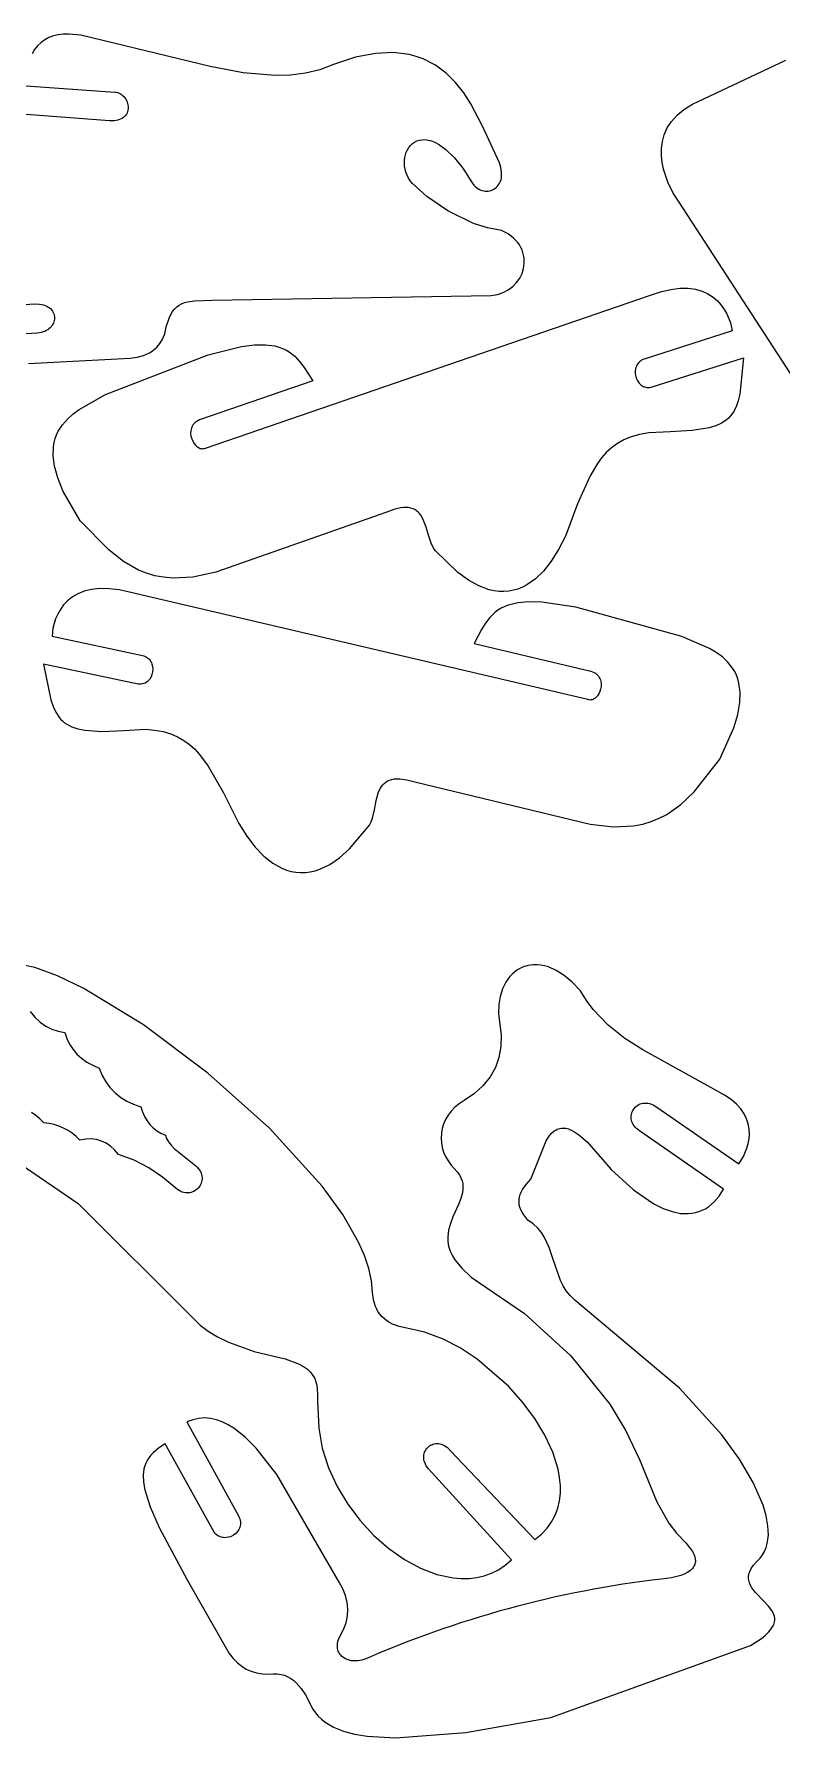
# Model space of a CAD drawing. Extents: x 5 to 541, y 7 to 207.
# Drawn here: x 128.4 to 214.2, y 11 to 206.5 of the extents above; entities that cross this region are included whole.
import ezdxf

# ---------------------------------------------------------------- set-up
doc = ezdxf.new("R2010")
doc.units = 0
doc.layers.add('DEFAULT', color=7, linetype='CONTINUOUS')

msp = doc.modelspace()

# ---------------------------------------------------------------- linework, layer by layer
at = {"layer": 'DEFAULT', "color": 0}
for points in [[(127.78419, 168.740702), (139.436087, 169.346492), (140.251066, 169.460961), (140.993308, 169.672243), (141.657026, 169.980033), (141.95763, 170.170023), (142.236433, 170.384025), (142.49271, 170.622001), (142.72574, 170.883913), (142.934798, 171.169723), (143.119161, 171.479392), (143.278106, 171.812883), (143.410909, 172.170157), (143.595196, 172.955902), (143.92713, 173.956689), (144.115121, 174.360927), (144.320384, 174.707198), (144.544861, 175.000105), (144.790493, 175.244249), (145.059223, 175.444233), (145.352993, 175.60466), (145.673744, 175.730132), (146.023419, 175.825251), (146.817307, 175.942839), (148.837615, 176.016285), (180.870013, 176.553812), (181.586019, 176.666701), (182.240591, 176.882143), (182.828544, 177.188263), (183.344693, 177.573184), (183.783852, 178.025032), (184.140835, 178.531929), (184.410457, 179.081999), (184.587533, 179.663368), (184.666876, 180.264158), (184.643302, 180.872494), (184.5913, 181.17578), (184.511624, 181.476499), (184.403626, 181.773166), (184.266658, 182.064298), (184.100071, 182.348409), (183.903218, 182.624014), (183.416118, 183.143772), (182.800172, 183.611696), (182.050196, 184.015909), (180.437233, 184.316634), (178.853114, 184.824002), (175.905541, 186.258829), (173.475744, 187.920716), (171.831988, 189.409987), (171.586152, 189.709641), (171.379627, 190.025021), (171.211438, 190.352656), (171.080608, 190.689076), (170.986163, 191.030812), (170.927126, 191.374393), (170.902523, 191.71635), (170.911376, 192.053213), (170.952711, 192.381511), (171.025551, 192.697775), (171.128922, 192.998535), (171.261847, 193.28032), (171.42335, 193.539661), (171.612457, 193.773089), (171.82819, 193.977132), (172.069576, 194.148321), (172.335637, 194.283186), (172.625399, 194.378257), (172.937885, 194.430064), (173.272119, 194.435138), (173.627127, 194.390008), (174.001933, 194.291203), (174.39556, 194.135256), (174.807033, 193.918694), (175.679615, 193.289851), (176.611873, 192.376913), (177.596002, 191.152121), (178.624195, 189.587717), (178.891256, 189.216313), (179.037101, 189.061614), (179.189711, 188.927064), (179.348003, 188.812274), (179.510894, 188.716857), (179.677302, 188.640423), (179.846143, 188.582584), (180.016334, 188.54295), (180.186792, 188.521133), (180.356435, 188.516743), (180.524179, 188.529393), (180.688941, 188.558693), (180.849638, 188.604255), (181.005188, 188.665689), (181.154507, 188.742607), (181.296512, 188.83462), (181.43012, 188.941339), (181.554249, 189.062375), (181.667814, 189.19734), (181.769734, 189.345845), (181.858926, 189.5075), (181.934305, 189.681918), (181.99479, 189.868709), (182.039296, 190.067485), (182.066743, 190.277856), (182.06612, 190.731829), (181.984259, 191.227519), (181.812494, 191.761816), (179.860577, 195.97586), (178.52952, 198.541292), (177.714426, 199.797499), (176.776464, 200.982276), (175.698263, 202.055306), (174.462456, 202.976271), (173.051673, 203.704853), (172.275238, 203.984402), (171.448545, 204.200736), (169.635704, 204.423602), (167.595781, 204.333132), (165.311406, 203.889009), (162.765211, 203.050916), (161.197824, 202.452232), (159.554359, 202.057595), (157.84415, 201.846424), (156.076529, 201.798138), (152.406388, 202.107893), (148.61861, 202.822207), (133.784516, 206.432009), (132.426964, 206.546102), (131.797486, 206.52739), (131.203349, 206.455246), (130.64641, 206.327474), (130.128526, 206.141878), (129.651554, 205.896265), (129.217349, 205.588438), (128.827771, 205.216202), (128.484674, 204.777363), (128.189916, 204.269724)], [(215.199313, 167.5892), (202.4132, 187.260089), (201.748539, 188.28916), (201.122869, 189.571366), (200.639245, 191.033853), (200.482906, 191.809936), (200.400724, 192.603768), (200.405582, 193.406244), (200.510362, 194.208255), (200.727945, 195.000697), (201.071214, 195.774461), (201.553051, 196.520442), (202.186338, 197.229532), (202.983957, 197.892624), (203.95879, 198.500612), (214.667487, 203.558963)], [(127.506201, 200.622711), (137.694705, 199.885194), (137.863363, 199.863522), (138.024215, 199.824247), (138.176827, 199.768604), (138.320767, 199.697826), (138.455599, 199.613149), (138.58089, 199.515808), (138.696206, 199.407037), (138.801113, 199.288071), (138.977966, 199.024492), (139.107977, 198.73495), (139.187676, 198.429322), (139.207574, 198.273562), (139.213592, 198.117485), (139.205296, 197.962325), (139.182253, 197.809317), (139.144029, 197.659696), (139.090189, 197.514697), (139.020301, 197.375553), (138.933929, 197.2435), (138.830641, 197.119773), (138.710003, 197.005606), (138.571579, 196.902234), (138.414938, 196.810892), (138.239644, 196.732814), (138.045264, 196.669236), (137.831365, 196.621391), (137.597511, 196.590514), (137.068207, 196.584605), (126.512814, 197.398005)], [(118.723056, 174.973348), (128.496589, 175.591893), (129.035215, 175.568231), (129.497801, 175.475747), (129.701032, 175.40665), (129.885796, 175.32389), (130.052275, 175.228648), (130.200649, 175.122106), (130.3311, 175.005444), (130.443809, 174.879843), (130.538956, 174.746484), (130.616724, 174.606549), (130.677293, 174.461217), (130.720844, 174.31167), (130.747559, 174.159089), (130.757618, 174.004655), (130.751203, 173.849548), (130.728494, 173.69495), (130.689674, 173.542042), (130.634922, 173.392004), (130.564421, 173.246018), (130.47835, 173.105263), (130.376893, 172.970922), (130.260228, 172.844175), (130.128538, 172.726204), (129.982004, 172.618188), (129.820807, 172.521309), (129.645128, 172.436748), (129.455148, 172.365686), (129.251048, 172.309304), (128.801213, 172.245302), (122.828403, 171.880706)], [(126.104244, 77.403167), (133.48056, 72.365283), (146.736788, 59.135892), (147.48959, 58.396185), (148.402713, 57.703603), (149.476145, 57.058145), (150.709873, 56.459812), (153.658164, 55.404518), (157.247484, 54.537716), (158.752873, 53.981331), (159.320806, 53.671921), (159.780665, 53.344944), (160.143775, 53.002835), (160.421462, 52.648027), (160.62505, 52.282956), (160.765865, 51.910055), (160.855232, 51.531759), (160.904477, 51.150501), (160.9279, 50.388839), (160.926735, 49.644543), (160.991585, 48.937086), (161.074409, 46.587086), (161.49247, 44.277114), (162.21121, 42.034564), (163.19607, 39.886831), (164.412491, 37.861308), (165.825914, 35.98539), (167.401781, 34.28647), (169.105531, 32.791942), (170.902608, 31.529201), (172.758451, 30.525639), (174.638502, 29.808652), (176.508202, 29.405632), (177.428371, 29.330421), (178.332992, 29.343975), (179.217746, 29.449717), (180.078314, 29.651073), (180.910374, 29.951466), (181.709607, 30.354321), (182.471694, 30.863062), (183.192314, 31.481113), (183.192314, 31.481113), (173.686999, 41.907495), (173.419352, 42.274019), (173.319605, 42.457341), (173.241386, 42.639621), (173.183802, 42.820049), (173.14596, 42.997813), (173.12697, 43.172102), (173.125938, 43.342105), (173.141971, 43.507011), (173.174177, 43.666008), (173.221665, 43.818285), (173.28354, 43.963031), (173.358912, 44.099434), (173.446887, 44.226685), (173.546574, 44.343971), (173.657079, 44.450481), (173.777511, 44.545404), (173.906976, 44.627929), (174.044583, 44.697244), (174.189439, 44.752539), (174.340652, 44.793002), (174.497329, 44.817822), (174.658577, 44.826188), (174.823505, 44.817289), (174.99122, 44.790313), (175.16083, 44.744449), (175.331441, 44.678886), (175.502163, 44.592813), (175.672102, 44.485419), (175.840365, 44.355892), (176.168297, 44.027196), (185.869298, 33.825392), (186.633655, 34.438301), (187.275982, 35.106615), (187.800591, 35.825729), (188.211796, 36.591036), (188.513907, 37.39793), (188.711239, 38.241804), (188.808104, 39.118052), (188.808813, 40.022068), (188.717681, 40.949247), (188.539018, 41.89498), (187.936355, 43.823689), (187.035322, 45.771344), (185.870422, 47.701096), (184.476154, 49.576094), (182.887018, 51.35949), (179.262147, 54.504069), (177.295412, 55.791554), (175.271811, 56.840034), (173.225845, 57.612661), (171.192014, 58.072584), (170.321832, 58.253145), (169.559005, 58.527894), (169.21785, 58.700594), (168.903533, 58.896845), (168.616055, 59.116649), (168.355416, 59.360007), (168.121615, 59.626921), (167.914653, 59.917393), (167.73453, 60.231423), (167.581245, 60.569013), (167.355191, 61.314878), (167.236493, 62.154999), (167.127984, 63.504056), (166.820027, 64.919586), (166.324746, 66.39377), (165.654266, 67.918786), (163.836206, 71.090037), (161.462845, 74.370774), (155.438208, 81.010461), (148.356333, 87.337344), (140.993198, 92.850921), (134.12478, 97.05069), (131.118583, 98.501489), (128.527057, 99.436148), (127.417108, 99.690374)]]:
    msp.add_lwpolyline(points, dxfattribs=at)
for points in [[(198.425788, 169.260414), (198.264165, 169.193889), (198.117202, 169.114657), (197.984635, 169.023765), (197.866205, 168.922258), (197.761649, 168.811183), (197.670705, 168.691587), (197.593114, 168.564517), (197.528612, 168.431018), (197.476939, 168.292138), (197.437833, 168.148923), (197.396277, 167.853673), (197.401851, 167.553642), (197.452465, 167.257201), (197.546027, 166.972722), (197.680444, 166.708578), (197.853626, 166.473141), (197.9541, 166.368804), (198.063481, 166.274783), (198.181506, 166.192125), (198.307916, 166.121876), (198.442448, 166.065084), (198.584841, 166.022793), (198.734834, 165.996052), (198.892164, 165.985906), (199.056571, 165.993401), (199.227793, 166.019586), (209.806011, 169.393517), (209.383551, 165.240787), (209.20009, 164.468133), (208.964358, 163.789843), (208.665787, 163.199994), (208.489635, 162.936384), (208.293811, 162.692662), (208.076994, 162.468089), (207.837863, 162.261924), (207.287376, 161.901855), (206.631783, 161.606533), (205.860518, 161.370034), (203.928702, 161.04981), (201.407395, 160.893795), (198.939718, 160.780927), (197.887034, 160.591608), (196.942965, 160.320781), (196.098397, 159.973754), (195.344215, 159.555838), (194.671305, 159.072343), (194.070552, 158.528579), (193.532841, 157.929856), (193.049057, 157.281485), (192.206811, 155.857035), (190.768393, 152.645992), (189.377227, 148.936434), (188.596073, 147.393073), (187.761255, 146.060131), (186.87531, 144.939716), (185.940776, 144.033933), (184.960189, 143.344889), (184.453419, 143.082303), (183.936087, 142.874691), (183.408511, 142.722317), (182.871008, 142.625444), (182.323894, 142.584335), (181.767488, 142.599255), (181.202106, 142.670465), (180.628065, 142.79823), (179.455276, 143.224476), (178.251659, 143.880099), (177.01975, 144.767206), (174.481208, 147.244294), (174.352893, 147.408174), (174.236966, 147.590113), (174.036031, 148.000272), (173.714088, 148.950435), (173.415402, 149.968441), (173.039996, 150.927947), (172.792279, 151.346279), (172.64795, 151.533181), (172.487891, 151.702607), (172.310539, 151.852584), (172.114333, 151.981138), (171.89771, 152.086295), (171.659109, 152.16608), (171.396967, 152.218519), (171.109721, 152.241638), (170.795811, 152.233463), (170.453673, 152.192021), (169.678467, 152.001435), (168.771605, 151.654087), (149.271284, 144.790583), (146.63935, 144.246303), (144.324812, 144.125569), (143.267684, 144.215193), (142.267246, 144.400098), (141.315944, 144.676749), (140.406226, 145.041611), (138.681328, 146.021827), (137.032126, 147.312466), (133.719111, 150.711888), (131.731038, 154.155524), (131.130771, 155.630193), (130.76392, 156.954878), (130.60866, 158.140664), (130.643167, 159.19864), (130.724763, 159.683163), (130.845618, 160.139891), (131.003002, 160.570209), (131.194188, 160.975503), (131.667055, 161.716564), (132.242393, 162.374159), (132.898379, 162.959376), (133.61319, 163.4833), (136.624201, 165.187806), (148.384329, 169.758723), (152.20146, 170.69641), (153.700983, 170.881465), (154.968456, 170.897576), (156.034361, 170.759931), (156.501252, 170.638195), (156.929182, 170.483715), (157.321962, 170.29839), (157.683402, 170.084116), (158.327504, 169.576321), (158.891971, 168.975516), (159.407286, 168.296888), (160.412395, 166.76691), (147.407595, 162.272486), (147.225402, 162.18435), (147.06314, 162.085222), (146.92013, 161.976122), (146.795691, 161.858067), (146.689144, 161.732074), (146.599809, 161.599162), (146.527006, 161.460348), (146.470055, 161.316649), (146.428277, 161.169084), (146.400991, 161.01867), (146.387179, 160.713366), (146.423179, 160.40888), (146.503553, 160.113354), (146.622863, 159.834928), (146.775669, 159.581746), (146.956534, 159.361948), (147.055789, 159.267113), (147.160019, 159.183677), (147.268544, 159.112659), (147.380685, 159.055075), (147.495761, 159.011944), (147.613093, 158.984283), (147.732002, 158.97311), (147.851806, 158.979443), (147.971827, 159.004299), (148.091384, 159.048697), (199.025792, 176.561115), (200.298189, 176.987591), (201.458163, 177.256689), (202.510391, 177.382688), (203.459551, 177.379865), (204.310319, 177.262499), (205.067371, 177.04487), (205.735385, 176.741254), (206.319036, 176.365932), (206.823002, 175.933181), (207.251959, 175.45728), (207.610584, 174.952507), (207.903554, 174.433141), (208.311233, 173.407743), (208.51241, 172.495316), (198.425788, 169.260414)], [(140.843212, 135.263184), (141.010724, 135.213299), (141.164933, 135.149294), (141.305995, 135.072236), (141.434063, 134.983192), (141.549292, 134.883231), (141.651837, 134.773419), (141.741852, 134.654824), (141.819492, 134.528514), (141.884911, 134.395556), (141.938264, 134.257018), (142.009391, 133.967471), (142.034109, 133.668413), (142.013653, 133.368384), (141.949262, 133.075924), (141.842171, 132.799574), (141.693617, 132.547872), (141.604178, 132.433934), (141.504837, 132.32936), (141.395748, 132.235219), (141.277067, 132.152578), (141.148947, 132.082504), (141.011543, 132.026065), (140.865011, 131.984329), (140.709503, 131.958363), (140.545176, 131.949233), (140.372183, 131.958009), (129.507686, 134.247996), (130.346718, 130.159045), (130.607148, 129.408832), (130.910067, 128.757775), (131.266587, 128.201044), (131.468418, 127.956543), (131.687817, 127.733813), (131.926171, 127.532251), (132.184869, 127.351254), (132.768852, 127.048538), (133.450878, 126.820839), (134.242057, 126.663328), (136.196316, 126.53956), (138.720512, 126.638614), (141.187005, 126.775146), (142.25342, 126.692937), (143.219991, 126.518683), (144.095251, 126.258584), (144.887734, 125.918843), (145.605971, 125.505661), (146.258496, 125.025243), (146.853842, 124.483788), (147.400541, 123.8875), (148.382132, 122.555232), (150.137001, 119.505589), (151.895155, 115.955225), (152.827977, 114.49849), (153.792977, 113.256509), (154.787415, 112.231122), (155.808554, 111.424171), (156.853655, 110.837499), (157.384334, 110.627342), (157.919977, 110.472946), (158.460241, 110.37454), (159.004783, 110.332354), (159.553262, 110.346618), (160.105334, 110.417564), (160.660658, 110.54542), (161.218891, 110.730418), (162.342715, 111.272757), (163.474067, 112.046424), (164.610208, 113.053259), (166.885902, 115.7738), (166.997026, 115.949785), (167.094005, 116.142489), (167.252539, 116.570821), (167.477001, 117.548609), (167.671496, 118.591546), (167.948231, 119.584016), (168.152502, 120.025195), (168.27725, 120.225698), (168.419411, 120.410402), (168.580737, 120.577499), (168.762982, 120.725183), (168.9679, 120.851648), (169.197243, 120.955087), (169.452764, 121.033694), (169.736218, 121.085662), (170.049356, 121.109184), (170.393933, 121.102455), (171.184415, 120.991015), (172.121689, 120.736889), (192.214712, 115.874694), (194.88813, 115.598579), (197.203059, 115.711849), (198.245768, 115.907616), (199.222468, 116.192463), (200.14103, 116.563635), (201.009325, 117.018378), (202.626599, 118.167552), (204.137258, 119.617945), (207.09061, 123.334216), (208.721275, 126.960755), (209.16977, 128.488428), (209.401166, 129.843343), (209.436056, 131.038732), (209.295036, 132.087826), (209.164996, 132.561647), (208.9987, 133.003856), (208.798724, 133.416106), (208.567642, 133.800052), (208.022456, 134.489645), (207.383737, 135.085867), (206.672079, 135.601947), (205.908076, 136.051117), (202.740507, 137.443316), (190.579408, 140.805065), (186.687182, 141.353065), (185.176642, 141.38597), (183.914005, 141.274191), (182.867411, 141.029765), (182.415175, 140.86157), (182.005002, 140.664725), (181.63291, 140.440737), (181.294917, 140.191108), (180.705298, 139.620949), (180.204284, 138.966283), (179.760017, 138.239144), (178.914284, 136.615593), (192.306011, 133.455516), (192.496163, 133.38619), (192.667594, 133.30392), (192.820879, 133.20979), (192.956589, 133.104878), (193.0753, 132.990266), (193.177584, 132.867036), (193.264016, 132.736268), (193.33517, 132.599042), (193.391618, 132.456441), (193.433935, 132.309545), (193.47847, 132.007192), (193.473365, 131.70063), (193.423209, 131.398508), (193.332592, 131.109474), (193.206104, 130.842174), (193.048334, 130.605258), (192.959153, 130.500896), (192.863873, 130.407372), (192.763067, 130.325768), (192.657309, 130.257165), (192.547174, 130.202643), (192.433234, 130.163284), (192.316063, 130.140168), (192.196235, 130.134377), (192.074325, 130.146991), (191.950904, 130.179092), (139.510206, 142.466201), (138.201287, 142.762186), (137.020086, 142.912933), (135.96051, 142.932177), (135.016467, 142.833651), (134.181864, 142.631089), (133.45061, 142.338226), (132.816611, 141.968795), (132.273776, 141.53653), (131.816013, 141.055166), (131.437229, 140.538436), (131.131332, 140.000075), (130.892229, 139.453816), (130.590037, 138.39254), (130.481917, 137.464482), (140.843212, 135.263184)]]:
    msp.add_lwpolyline(points, close=True, dxfattribs=at)
msp.add_lwpolyline([(145.946883, 47.298187), (151.876689, 36.512994), (151.963813, 36.343467), (152.030247, 36.175791), (152.076937, 36.010501), (152.104826, 35.848126), (152.11486, 35.689201), (152.107984, 35.534257), (152.085141, 35.383827), (152.047278, 35.238443), (151.995338, 35.098636), (151.930266, 34.96494), (151.853008, 34.837887), (151.764507, 34.718008), (151.557558, 34.501906), (151.316977, 34.32089), (151.050321, 34.17922), (150.765149, 34.081154), (150.469018, 34.030951), (150.319205, 34.025128), (150.169487, 34.032867), (150.020808, 34.054702), (149.874113, 34.091163), (149.730346, 34.142784), (149.590453, 34.210096), (149.455378, 34.293632), (149.326066, 34.393924), (149.203462, 34.511504), (149.08851, 34.646905), (143.469889, 44.78341), (142.700855, 44.289192), (142.076662, 43.761518), (141.817448, 43.483078), (141.592725, 43.193806), (141.401918, 42.892881), (141.244457, 42.579479), (141.119766, 42.252779), (141.027274, 41.911956), (140.966406, 41.55619), (140.936591, 41.184658), (140.967822, 40.391005), (141.116383, 39.524416), (141.74715, 37.546115), (142.792212, 35.197119), (145.978492, 29.176486), (150.800607, 20.727097), (151.272606, 20.15165), (151.751225, 19.665935), (152.247169, 19.264822), (152.771142, 18.943183), (153.333846, 18.695889), (153.945987, 18.51781), (154.618268, 18.403818), (155.361393, 18.348784), (155.859933, 18.40411), (156.324176, 18.400348), (156.756243, 18.341471), (157.158252, 18.231451), (157.532323, 18.074262), (157.880573, 17.873876), (158.205123, 17.634266), (158.508091, 17.359405), (159.057759, 16.719821), (159.546529, 15.986906), (160.409184, 14.368216), (160.698048, 13.940687), (161.031252, 13.545785), (161.407998, 13.182807), (161.82749, 12.851052), (162.791527, 12.2784), (163.916991, 11.822208), (165.197508, 11.476858), (166.626708, 11.23673), (169.905662, 11.049666), (177.967371, 11.690971), (187.694288, 13.386506), (210.609392, 21.64909), (211.869861, 22.47303), (212.342211, 22.855591), (212.718352, 23.22034), (213.005067, 23.568623), (213.209143, 23.901784), (213.282311, 24.063114), (213.337363, 24.221169), (213.375148, 24.376116), (213.396513, 24.528124), (213.402307, 24.67736), (213.393377, 24.823994), (213.370572, 24.968192), (213.33474, 25.110124), (213.227387, 25.387859), (213.078102, 25.658546), (212.680878, 26.184154), (212.197346, 26.697711), (211.18847, 27.731723), (210.771683, 28.273704), (210.608949, 28.555647), (210.485701, 28.846686), (210.408723, 29.148166), (210.389707, 29.303242), (210.384802, 29.461433), (210.394857, 29.622906), (210.420721, 29.787831), (210.46324, 29.956375), (210.523264, 30.128706), (210.699218, 30.485404), (210.955367, 30.85927), (211.298495, 31.251649), (211.735388, 31.663887), (212.008038, 32.042187), (212.231775, 32.448397), (212.407866, 32.881217), (212.537573, 33.339349), (212.622162, 33.821493), (212.662897, 34.326349), (212.617861, 35.398997), (212.412583, 36.546898), (212.057177, 37.759656), (210.936443, 40.33815), (209.336586, 43.051306), (207.338529, 45.815948), (202.471514, 51.166995), (190.458796, 61.290306), (189.926641, 61.807433), (189.483156, 62.358153), (189.114954, 62.936882), (188.808648, 63.538036), (187.934635, 66.055205), (187.520936, 67.303137), (186.979978, 68.484399), (186.628309, 69.036068), (186.204663, 69.554315), (185.695655, 70.033557), (185.087895, 70.468208), (184.5999, 71.063145), (184.41514, 71.357278), (184.269378, 71.649694), (184.162245, 71.940772), (184.093372, 72.23089), (184.062388, 72.520427), (184.068924, 72.809763), (184.11261, 73.099277), (184.193078, 73.389348), (184.309957, 73.680354), (184.462877, 73.972676), (184.875365, 74.56278), (185.427585, 75.162692), (187.158912, 79.572414), (187.466236, 80.049761), (187.781956, 80.421408), (188.103946, 80.696116), (188.26663, 80.799855), (188.430085, 80.882644), (188.594045, 80.945578), (188.758247, 80.989752), (188.922423, 81.016261), (189.086309, 81.0262), (189.249639, 81.020664), (189.412148, 81.000748), (189.733639, 80.922155), (190.048659, 80.799182), (190.355084, 80.640587), (190.933655, 80.251572), (191.894213, 79.431515), (194.644222, 76.285902), (197.18695, 73.934467), (199.512441, 72.332988), (200.59061, 71.799663), (201.610736, 71.437244), (202.571574, 71.240204), (203.471879, 71.203015), (203.898942, 71.242638), (204.310406, 71.32015), (204.706114, 71.434861), (205.085911, 71.58608), (205.449642, 71.773116), (205.79715, 71.995278), (206.442877, 72.542217), (207.021847, 73.221369), (207.532817, 74.027206), (197.89521, 80.722117), (197.701996, 80.848387), (197.531693, 80.983717), (197.383657, 81.126934), (197.257245, 81.276864), (197.151813, 81.432333), (197.066718, 81.592167), (197.001316, 81.755192), (196.954964, 81.920234), (196.927019, 82.08612), (196.916837, 82.251674), (196.923775, 82.415724), (196.947189, 82.577094), (196.986435, 82.734613), (197.040871, 82.887104), (197.109853, 83.033395), (197.192738, 83.172312), (197.288882, 83.30268), (197.397641, 83.423325), (197.518372, 83.533075), (197.650433, 83.630753), (197.793178, 83.715188), (197.945966, 83.785204), (198.108152, 83.839629), (198.279093, 83.877287), (198.458146, 83.897005), (198.644667, 83.897609), (198.838013, 83.877925), (199.037541, 83.836779), (199.242606, 83.772997), (199.452565, 83.685405), (199.884594, 83.434096), (209.289509, 76.909895), (209.801818, 77.749461), (210.212505, 78.726736), (210.358662, 79.254801), (210.454119, 79.80264), (210.490446, 80.365366), (210.45921, 80.938097), (210.35198, 81.515946), (210.160325, 82.094029), (209.875814, 82.667462), (209.490015, 83.231359), (208.994497, 83.780837), (208.380828, 84.311011), (207.640577, 84.816995), (206.765313, 85.293906), (198.260251, 90.007581), (196.194109, 91.304327), (194.271693, 92.811948), (192.552842, 94.612219), (191.788453, 95.647652), (191.097394, 96.786912), (190.170116, 97.771739), (189.242163, 98.546187), (188.323657, 99.120593), (187.424719, 99.505295), (186.98575, 99.629738), (186.555468, 99.710632), (186.135138, 99.749269), (185.726025, 99.746941), (185.329395, 99.704941), (184.946512, 99.624561), (184.578641, 99.507093), (184.227048, 99.353829), (183.892998, 99.166062), (183.577755, 98.945084), (183.282584, 98.692187), (183.008752, 98.408664), (182.757522, 98.095807), (182.53016, 97.754907), (182.152101, 96.99415), (181.884694, 96.136733), (181.738061, 95.192993), (181.722321, 94.173268), (182.009121, 91.690089), (181.979761, 90.371136), (181.758674, 89.132441), (181.345015, 87.975405), (180.737941, 86.90143), (179.936607, 85.911919), (178.940171, 85.008275), (177.747789, 84.191898), (177.191771, 83.818815), (176.702945, 83.408434), (176.280866, 82.965379), (175.925088, 82.49427), (175.635166, 81.99973), (175.410654, 81.486381), (175.251108, 80.958845), (175.156081, 80.421742), (175.125128, 79.879696), (175.157804, 79.337328), (175.253663, 78.79926), (175.412259, 78.270114), (175.633148, 77.754511), (175.915884, 77.257074), (176.260021, 76.782425), (176.974391, 75.99479), (177.217319, 75.656123), (177.398921, 75.318708), (177.524221, 74.982066), (177.598244, 74.64572), (177.626012, 74.309192), (177.61255, 73.972005), (177.562882, 73.633681), (177.375023, 72.951712), (177.102627, 72.259464), (176.464987, 70.828848), (176.180127, 70.082839), (175.971495, 69.311269), (175.879282, 68.510316), (175.889392, 68.097628), (175.943679, 67.676161), (176.047167, 67.245438), (176.20488, 66.804981), (176.42184, 66.354314), (176.703073, 65.892958), (177.478452, 64.936269), (178.571207, 63.931094), (184.683444, 59.738869), (190.017523, 54.904827), (194.460019, 49.348519), (196.311476, 46.274377), (197.897503, 42.9895), (199.860658, 38.14012), (201.233247, 35.691564), (202.123445, 34.527607), (203.190016, 33.429116), (203.739593, 32.757237), (203.948424, 32.435205), (204.110194, 32.123295), (204.222585, 31.822144), (204.283279, 31.532391), (204.293516, 31.391987), (204.289959, 31.254672), (204.272319, 31.120526), (204.240306, 30.989627), (204.193631, 30.862056), (204.132004, 30.737893), (204.055135, 30.617216), (203.962734, 30.500106), (203.730179, 30.276906), (203.432021, 30.06893), (203.065942, 29.876815), (202.629625, 29.701199), (201.537006, 29.402017, 0.0751813158), (166.951413, 20.325891), (166.470345, 20.118678), (166.010249, 19.977737), (165.574212, 19.899009), (165.165321, 19.878434), (164.786663, 19.911951), (164.441326, 19.995502), (164.132397, 20.125025), (163.862963, 20.296461), (163.744021, 20.396627), (163.636111, 20.50575), (163.539619, 20.62332), (163.45493, 20.748831), (163.382431, 20.881776), (163.322506, 21.021646), (163.275543, 21.167934), (163.241927, 21.320133), (163.222043, 21.477735), (163.216279, 21.640233), (163.24865, 21.977885), (163.342128, 22.32903), (163.4998, 22.689608), (163.918643, 23.477276), (164.212563, 24.261601), (164.382945, 25.043241), (164.431176, 25.82285), (164.358641, 26.601085), (164.166727, 27.3786), (163.856819, 28.15605), (163.430303, 28.934092), (156.283885, 41.255461), (153.883446, 44.306257), (152.622861, 45.565563), (151.329718, 46.584042), (150.672739, 46.988103), (150.009784, 47.314118), (149.341571, 47.556138), (148.668823, 47.708217), (147.992259, 47.764408), (147.312601, 47.718765), (146.630569, 47.56534), (145.946883, 47.298187)], format="xyb", close=True, dxfattribs=at)
msp.add_lwpolyline([(127.96384, 94.3882), (128.517171, 93.730713), (129.114603, 93.176253), (129.756135, 92.72483), (130.441764, 92.376455), (131.171489, 92.131137), (131.945309, 91.988887), (132.187517, 91.287877), (132.501789, 90.641333), (132.888124, 90.049267), (133.346525, 89.51169), (133.876992, 89.028614), (134.479525, 88.600051), (135.154126, 88.226011), (135.900795, 87.906507), (136.251166, 87.073867), (136.672123, 86.320697), (137.163665, 85.647008), (137.725794, 85.052813), (138.35851, 84.538123), (139.061815, 84.102951), (139.835709, 83.747309), (140.680193, 83.471209), (140.865727, 82.879767), (141.09832, 82.341318), (141.377972, 81.855871), (141.704682, 81.423435), (142.078449, 81.04402), (142.499275, 80.717635), (142.967157, 80.44429), (143.482095, 80.223995), (143.633848, 79.838133), (143.849968, 79.460635), (144.138935, 79.079146), (144.50923, 78.681311), (146.97329, 76.67939), (147.140178, 76.523735), (147.2834, 76.363282), (147.403789, 76.199002), (147.502176, 76.031864), (147.579391, 75.862839), (147.636266, 75.692897), (147.673633, 75.523009), (147.692321, 75.354144), (147.693163, 75.187273), (147.67699, 75.023366), (147.644633, 74.863393), (147.596923, 74.708325), (147.534691, 74.559132), (147.458769, 74.416784), (147.369987, 74.282251), (147.269178, 74.156504), (147.157172, 74.040512), (147.0348, 73.935247), (146.902894, 73.841677), (146.762284, 73.760774), (146.613803, 73.693509), (146.458281, 73.64085), (146.296549, 73.603768), (146.129439, 73.583234), (145.957782, 73.580217), (145.782409, 73.595689), (145.604152, 73.630618), (145.42384, 73.685977), (145.242307, 73.762734), (145.060382, 73.86186), (144.878898, 73.984325), (144.698685, 74.131099), (143.166515, 75.39252), (141.572148, 76.476203), (139.889582, 77.354087), (138.092815, 77.998108), (137.654281, 78.517871), (137.183413, 78.947899), (136.68021, 79.288204), (136.14467, 79.538799), (135.576791, 79.699695), (134.976572, 79.770904), (134.344011, 79.752439), (133.679106, 79.644311, 0.195639), (129.547691, 81.608295), (129.092997, 82.08319), (128.617733, 82.48159), (128.121895, 82.803511)], format="xyb", dxfattribs=at)

doc.saveas('drawing.dxf')
